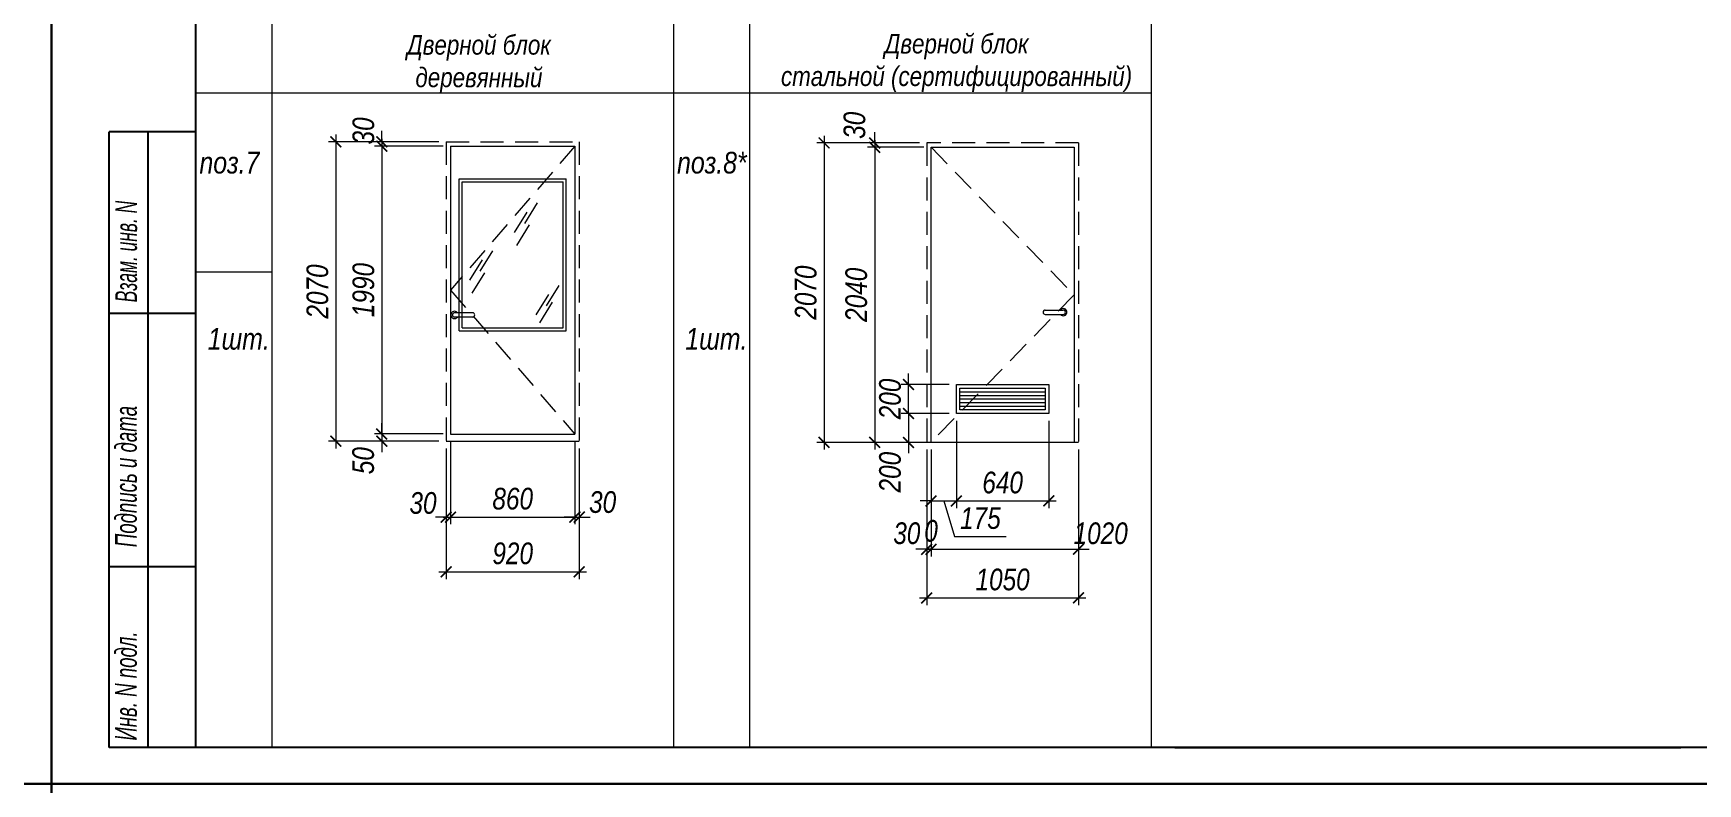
# Model space of a CAD drawing. Header units: millimetres. Extents: x 1582001 to 3303937, y 226471 to 491235.
# Drawn here: x 1791751 to 1814769, y 350655 to 361030 of the extents above; entities that cross this region are included whole.
import ezdxf

# ---------------------------------------------------------------- set-up
doc = ezdxf.new("R2010")
doc.units = ezdxf.units.MM
doc.linetypes.add('невидимая', pattern=[9.525, 6.35, -3.175])
doc.layers.get('Defpoints').update_dxf_attribs({"color": 255, "lineweight": 30})
doc.layers.add('Spezifikazia', color=250, linetype='Continuous')
doc.layers.add('Формуляр', color=138, linetype='Continuous')
for name, color, linetype, lineweight in [('Размер', 84, 'Continuous', 20), ('Размеры', 7, 'Continuous', 18), ('Текст-пояснений', 135, 'Continuous', 15), ('Тонкая', 6, 'Continuous', 15), ('тонко', 200, 'Continuous', 13)]:
    doc.layers.add(name, color=color, linetype=linetype, lineweight=lineweight)
doc.styles.add('STYLE1', font='ARIALNI.TTF', dxfattribs={"height": 300})
doc.styles.add('стиль1', font='ARIALNI.TTF', dxfattribs={"width": 0.98, "height": 300})
doc.dimstyles.new('50', dxfattribs={"dimtxt": 270, "dimasz": 150, "dimexe": 100, "dimexo": 100, "dimgap": 100, "dimtad": 1, "dimdec": 0, "dimlfac": 0.5, "dimzin": 0, "dimdsep": 46, "dimtxsty": 'стиль1', "dimblk": 'ARCHTICK', "dimcen": 0, "dimdle": 100, "dimclrd": 256, "dimclre": 256, "dimclrt": 256, "dimadec": 0, "dimazin": 0, "dimtfac": 1, "dimtdec": 0, "dimtix": 1, "dimtmove": 1, "dimatfit": 0, "dimldrblk": 'DOTSMALL', "dimfxl": 0, "dimtolj": 1, "dimtzin": 0, "dimlwd": -1, "dimlwe": -1, "dimarcsym": 0})

# ---------------------------------------------------------------- blocks, each defined once
blk = doc.blocks.new('_ArchTick')
at = {"color": 0, "linetype": 'ByBlock', "const_width": 0.15}
blk.add_lwpolyline([(-0.5, -0.5), (0.5, 0.5)], dxfattribs=at)
blk = doc.blocks.new('*D749')
at = {"layer": 'Defpoints', "color": 0, "lineweight": -3, "transparency": 16777216}
for p in [(1796570, 359470), (1797461, 359530), (1797521, 359470)]:
    blk.add_point(p, dxfattribs=at)
at = {"layer": 'Размер', "transparency": 16777216}
for p, q in [((1796570, 359530), (1796570, 359680)), ((1797361, 359530), (1796470, 359530)), ((1797421, 359470), (1796470, 359470)), ((1796570, 359530), (1796570, 359470)), ((1796570, 359470), (1796570, 359320))]:
    blk.add_line(p, q, dxfattribs=at)
at = {"layer": 'Размер', "transparency": 16777216, "xscale": 150, "yscale": 150, "zscale": 150}
for p, rotation in [((1796570, 359530), 270), ((1796570, 359470), 90)]:
    blk.add_blockref('_ArchTick', p, dxfattribs=dict(at, rotation=rotation))
at = {"layer": 'Размер', "transparency": 16777216, "insert": (1796317, 359680), "char_height": 300, "attachment_point": 5, "rotation": 90, "style": 'стиль1'}
blk.add_mtext('\\A1;30', dxfattribs=at)
blk = doc.blocks.new('_DotSmall')
at = {"color": 0, "linetype": 'ByBlock', "const_width": 0.5}
blk.add_lwpolyline([(-0.0625, 0, 1), (0.0625, 0, 1)], format="xyb", close=True, dxfattribs=at)
blk = doc.blocks.new('*D750')
at = {"layer": 'Defpoints', "color": 0, "lineweight": -3, "transparency": 16777216}
for p in [(1797521, 359470), (1796570, 355490), (1797521, 355490)]:
    blk.add_point(p, dxfattribs=at)
at = {"layer": 'Размер', "transparency": 16777216}
for p, q in [((1796570, 359570), (1796570, 355390)), ((1797421, 359470), (1796470, 359470)), ((1797421, 355490), (1796470, 355490))]:
    blk.add_line(p, q, dxfattribs=at)
at = {"layer": 'Размер', "transparency": 16777216, "xscale": 150, "yscale": 150, "zscale": 150}
for p, rotation in [((1796570, 359470), 90), ((1796570, 355490), 270)]:
    blk.add_blockref('_ArchTick', p, dxfattribs=dict(at, rotation=rotation))
at = {"layer": 'Размер', "transparency": 16777216, "insert": (1796317, 357480), "char_height": 300, "attachment_point": 5, "rotation": 90, "style": 'стиль1'}
blk.add_mtext('\\A1;1990', dxfattribs=at)
blk = doc.blocks.new('*D751')
at = {"layer": 'Defpoints', "color": 0, "lineweight": -3, "transparency": 16777216}
for p in [(1797521, 355490), (1796570, 355390), (1797461, 355390)]:
    blk.add_point(p, dxfattribs=at)
at = {"layer": 'Размер', "transparency": 16777216}
for p, q in [((1796570, 355490), (1796570, 355640)), ((1797421, 355490), (1796470, 355490)), ((1796570, 355490), (1796570, 355390)), ((1797361, 355390), (1796470, 355390)), ((1796570, 355390), (1796570, 355240))]:
    blk.add_line(p, q, dxfattribs=at)
at = {"layer": 'Размер', "transparency": 16777216, "xscale": 150, "yscale": 150, "zscale": 150}
for p, rotation in [((1796570, 355490), 270), ((1796570, 355390), 90)]:
    blk.add_blockref('_ArchTick', p, dxfattribs=dict(at, rotation=rotation))
at = {"layer": 'Размер', "transparency": 16777216, "insert": (1796314, 355121), "char_height": 300, "attachment_point": 5, "rotation": 90, "style": 'стиль1'}
blk.add_mtext('\\A1;50', dxfattribs=at)
blk = doc.blocks.new('*D746')
at = {"layer": 'Defpoints', "color": 0, "lineweight": -3, "transparency": 16777216}
for p in [(1796915, 359530), (1795934, 355390), (1796915, 355390)]:
    blk.add_point(p, dxfattribs=at)
at = {"layer": 'Размер', "transparency": 16777216}
for p, q in [((1795934, 359630), (1795934, 355290)), ((1796815, 359530), (1795834, 359530)), ((1796815, 355390), (1795834, 355390))]:
    blk.add_line(p, q, dxfattribs=at)
at = {"layer": 'Размер', "transparency": 16777216, "xscale": 150, "yscale": 150, "zscale": 150}
for p, rotation in [((1795934, 359530), 90), ((1795934, 355390), 270)]:
    blk.add_blockref('_ArchTick', p, dxfattribs=dict(at, rotation=rotation))
at = {"layer": 'Размер', "transparency": 16777216, "insert": (1795681, 357460), "char_height": 300, "attachment_point": 5, "rotation": 90, "style": 'стиль1'}
blk.add_mtext('\\A1;2070', dxfattribs=at)
blk = doc.blocks.new('*D747')
at = {"layer": 'Defpoints', "color": 0, "lineweight": -3, "transparency": 16777216}
for p in [(1797521, 355490), (1797461, 355390), (1797521, 354341)]:
    blk.add_point(p, dxfattribs=at)
at = {"layer": 'Размер', "transparency": 16777216}
for p, q in [((1797461, 355290), (1797461, 354241)), ((1797521, 355390), (1797521, 354241)), ((1797461, 354341), (1797311, 354341)), ((1797461, 354341), (1797521, 354341)), ((1797521, 354341), (1797671, 354341))]:
    blk.add_line(p, q, dxfattribs=at)
at = {"layer": 'Размер', "transparency": 16777216, "xscale": 150, "yscale": 150, "zscale": 150}
blk.add_blockref('_ArchTick', (1797461, 354341), dxfattribs=at)
at = {"layer": 'Размер', "transparency": 16777216, "xscale": 150, "yscale": 150, "zscale": 150, "rotation": 180}
blk.add_blockref('_ArchTick', (1797521, 354341), dxfattribs=at)
at = {"layer": 'Размер', "transparency": 16777216, "insert": (1797140, 354534), "char_height": 300, "attachment_point": 5, "style": 'стиль1'}
blk.add_mtext('\\A1;30', dxfattribs=at)
blk = doc.blocks.new('*D752')
at = {"layer": 'Defpoints', "color": 0, "lineweight": -3, "transparency": 16777216}
for p in [(1797521, 355490), (1799241, 355490), (1799241, 354341)]:
    blk.add_point(p, dxfattribs=at)
at = {"layer": 'Размер', "transparency": 16777216}
for p, q in [((1797521, 355390), (1797521, 354241)), ((1799241, 355390), (1799241, 354241)), ((1797421, 354341), (1799341, 354341))]:
    blk.add_line(p, q, dxfattribs=at)
at = {"layer": 'Размер', "transparency": 16777216, "xscale": 150, "yscale": 150, "zscale": 150, "rotation": 180}
blk.add_blockref('_ArchTick', (1797521, 354341), dxfattribs=at)
at = {"layer": 'Размер', "transparency": 16777216, "xscale": 150, "yscale": 150, "zscale": 150}
blk.add_blockref('_ArchTick', (1799241, 354341), dxfattribs=at)
at = {"layer": 'Размер', "transparency": 16777216, "insert": (1798381, 354594), "char_height": 300, "attachment_point": 5, "style": 'стиль1'}
blk.add_mtext('\\A1;860', dxfattribs=at)
blk = doc.blocks.new('*D753')
at = {"layer": 'Defpoints', "color": 0, "lineweight": -3, "transparency": 16777216}
for p in [(1799241, 355490), (1799301, 355390), (1799301, 354341)]:
    blk.add_point(p, dxfattribs=at)
at = {"layer": 'Размер', "transparency": 16777216}
for p, q in [((1799241, 355390), (1799241, 354241)), ((1799301, 355290), (1799301, 354241)), ((1799241, 354341), (1799091, 354341)), ((1799241, 354341), (1799301, 354341)), ((1799301, 354341), (1799451, 354341))]:
    blk.add_line(p, q, dxfattribs=at)
at = {"layer": 'Размер', "transparency": 16777216, "xscale": 150, "yscale": 150, "zscale": 150}
blk.add_blockref('_ArchTick', (1799241, 354341), dxfattribs=at)
at = {"layer": 'Размер', "transparency": 16777216, "xscale": 150, "yscale": 150, "zscale": 150, "rotation": 180}
blk.add_blockref('_ArchTick', (1799301, 354341), dxfattribs=at)
at = {"layer": 'Размер', "transparency": 16777216, "insert": (1799624, 354547), "char_height": 300, "attachment_point": 5, "style": 'стиль1'}
blk.add_mtext('\\A1;30', dxfattribs=at)
blk = doc.blocks.new('*D748')
at = {"layer": 'Defpoints', "color": 0, "lineweight": -3, "transparency": 16777216}
for p in [(1797461, 354815), (1799301, 354815), (1799301, 353585)]:
    blk.add_point(p, dxfattribs=at)
at = {"layer": 'Размер', "transparency": 16777216}
for p, q in [((1797461, 354715), (1797461, 353485)), ((1799301, 354715), (1799301, 353485)), ((1797361, 353585), (1799401, 353585))]:
    blk.add_line(p, q, dxfattribs=at)
at = {"layer": 'Размер', "transparency": 16777216, "xscale": 150, "yscale": 150, "zscale": 150, "rotation": 180}
blk.add_blockref('_ArchTick', (1797461, 353585), dxfattribs=at)
at = {"layer": 'Размер', "transparency": 16777216, "xscale": 150, "yscale": 150, "zscale": 150}
blk.add_blockref('_ArchTick', (1799301, 353585), dxfattribs=at)
at = {"layer": 'Размер', "transparency": 16777216, "insert": (1798381, 353838), "char_height": 300, "attachment_point": 5, "style": 'стиль1'}
blk.add_mtext('\\A1;920', dxfattribs=at)
blk = doc.blocks.new('*D756')
at = {"layer": 'Defpoints', "color": 0, "lineweight": -3, "transparency": 16777216}
for p in [(1804106, 355374), (1804166, 355374), (1804166, 353896)]:
    blk.add_point(p, dxfattribs=at)
at = {"layer": 'Размер', "transparency": 16777216}
for p, q in [((1804106, 355274), (1804106, 353796)), ((1804166, 355274), (1804166, 353796)), ((1804106, 353896), (1803956, 353896)), ((1804106, 353896), (1804166, 353896)), ((1804166, 353896), (1804316, 353896))]:
    blk.add_line(p, q, dxfattribs=at)
at = {"layer": 'Размер', "transparency": 16777216, "xscale": 150, "yscale": 150, "zscale": 150}
blk.add_blockref('_ArchTick', (1804106, 353896), dxfattribs=at)
at = {"layer": 'Размер', "transparency": 16777216, "xscale": 150, "yscale": 150, "zscale": 150, "rotation": 180}
blk.add_blockref('_ArchTick', (1804166, 353896), dxfattribs=at)
at = {"layer": 'Размер', "transparency": 16777216, "insert": (1803831, 354116), "char_height": 300, "attachment_point": 5, "style": 'стиль1'}
blk.add_mtext('\\A1;30', dxfattribs=at)
blk = doc.blocks.new('*D757')
at = {"layer": 'Defpoints', "color": 0, "lineweight": -3, "transparency": 16777216}
for p in [(1804166, 355374), (1804166, 355374), (1804166, 353896)]:
    blk.add_point(p, dxfattribs=at)
at = {"layer": 'Размер', "transparency": 16777216}
for p, q in [((1804166, 355274), (1804166, 353796)), ((1804166, 355274), (1804166, 353796)), ((1804166, 353896), (1804016, 353896)), ((1804166, 353896), (1804316, 353896))]:
    blk.add_line(p, q, dxfattribs=at)
at = {"layer": 'Размер', "transparency": 16777216, "xscale": 150, "yscale": 150, "zscale": 150}
blk.add_blockref('_ArchTick', (1804166, 353896), dxfattribs=at)
at = {"layer": 'Размер', "transparency": 16777216, "xscale": 150, "yscale": 150, "zscale": 150, "rotation": 180}
blk.add_blockref('_ArchTick', (1804166, 353896), dxfattribs=at)
at = {"layer": 'Размер', "transparency": 16777216, "insert": (1804166, 354149), "char_height": 300, "attachment_point": 5, "style": 'стиль1'}
blk.add_mtext('\\A1;0', dxfattribs=at)
blk = doc.blocks.new('*D758')
at = {"layer": 'Defpoints', "color": 0, "lineweight": -3, "transparency": 16777216}
for p in [(1804166, 355374), (1806205, 355374), (1806205, 353896)]:
    blk.add_point(p, dxfattribs=at)
at = {"layer": 'Размер', "transparency": 16777216}
for p, q in [((1804166, 355274), (1804166, 353796)), ((1806205, 355274), (1806205, 353796)), ((1804166, 353896), (1804016, 353896)), ((1804166, 353896), (1806205, 353896)), ((1806205, 353896), (1806355, 353896))]:
    blk.add_line(p, q, dxfattribs=at)
at = {"layer": 'Размер', "transparency": 16777216, "xscale": 150, "yscale": 150, "zscale": 150}
blk.add_blockref('_ArchTick', (1804166, 353896), dxfattribs=at)
at = {"layer": 'Размер', "transparency": 16777216, "xscale": 150, "yscale": 150, "zscale": 150, "rotation": 180}
blk.add_blockref('_ArchTick', (1806205, 353896), dxfattribs=at)
at = {"layer": 'Размер', "transparency": 16777216, "insert": (1806512, 354115), "char_height": 300, "attachment_point": 5, "style": 'стиль1'}
blk.add_mtext('\\A1;1020', dxfattribs=at)
blk = doc.blocks.new('*D754')
at = {"layer": 'Defpoints', "color": 0, "lineweight": -3, "transparency": 16777216}
for p in [(1804106, 354359), (1806205, 354359), (1806205, 353224)]:
    blk.add_point(p, dxfattribs=at)
at = {"layer": 'Размер', "transparency": 16777216}
for p, q in [((1804106, 354259), (1804106, 353124)), ((1806205, 354259), (1806205, 353124)), ((1804006, 353224), (1806305, 353224))]:
    blk.add_line(p, q, dxfattribs=at)
at = {"layer": 'Размер', "transparency": 16777216, "xscale": 150, "yscale": 150, "zscale": 150, "rotation": 180}
blk.add_blockref('_ArchTick', (1804106, 353224), dxfattribs=at)
at = {"layer": 'Размер', "transparency": 16777216, "xscale": 150, "yscale": 150, "zscale": 150}
blk.add_blockref('_ArchTick', (1806205, 353224), dxfattribs=at)
at = {"layer": 'Размер', "transparency": 16777216, "insert": (1805156, 353477), "char_height": 300, "attachment_point": 5, "style": 'стиль1'}
blk.add_mtext('\\A1;1050', dxfattribs=at)
blk = doc.blocks.new('*D759')
at = {"layer": 'Defpoints', "color": 0, "lineweight": -3, "transparency": 16777216}
for p in [(1803387, 359454), (1804106, 359514), (1804166, 359454)]:
    blk.add_point(p, dxfattribs=at)
at = {"layer": 'Размер', "transparency": 16777216}
for p, q in [((1803387, 359514), (1803387, 359664)), ((1804006, 359514), (1803287, 359514)), ((1804066, 359454), (1803287, 359454)), ((1803387, 359514), (1803387, 359454)), ((1803387, 359454), (1803387, 359304))]:
    blk.add_line(p, q, dxfattribs=at)
at = {"layer": 'Размер', "transparency": 16777216, "xscale": 150, "yscale": 150, "zscale": 150}
for p, rotation in [((1803387, 359514), 270), ((1803387, 359454), 90)]:
    blk.add_blockref('_ArchTick', p, dxfattribs=dict(at, rotation=rotation))
at = {"layer": 'Размер', "transparency": 16777216, "insert": (1803108, 359757), "char_height": 300, "attachment_point": 5, "rotation": 90, "style": 'стиль1'}
blk.add_mtext('\\A1;30', dxfattribs=at)
blk = doc.blocks.new('*D760')
at = {"layer": 'Defpoints', "color": 0, "lineweight": -3, "transparency": 16777216}
for p in [(1804166, 359454), (1803387, 355374), (1804106, 355374)]:
    blk.add_point(p, dxfattribs=at)
at = {"layer": 'Размер', "transparency": 16777216}
for p, q in [((1803387, 359554), (1803387, 355274)), ((1804066, 359454), (1803287, 359454)), ((1804006, 355374), (1803287, 355374))]:
    blk.add_line(p, q, dxfattribs=at)
at = {"layer": 'Размер', "transparency": 16777216, "xscale": 150, "yscale": 150, "zscale": 150}
for p, rotation in [((1803387, 359454), 90), ((1803387, 355374), 270)]:
    blk.add_blockref('_ArchTick', p, dxfattribs=dict(at, rotation=rotation))
at = {"layer": 'Размер', "transparency": 16777216, "insert": (1803133, 357414), "char_height": 300, "attachment_point": 5, "rotation": 90, "style": 'стиль1'}
blk.add_mtext('\\A1;2040', dxfattribs=at)
blk = doc.blocks.new('*D755')
at = {"layer": 'Defpoints', "color": 0, "lineweight": -3, "transparency": 16777216}
for p in [(1803676, 359514), (1802687, 355374), (1803676, 355374)]:
    blk.add_point(p, dxfattribs=at)
at = {"layer": 'Размер', "transparency": 16777216}
for p, q in [((1802687, 359614), (1802687, 355274)), ((1803576, 359514), (1802587, 359514)), ((1803576, 355374), (1802587, 355374))]:
    blk.add_line(p, q, dxfattribs=at)
at = {"layer": 'Размер', "transparency": 16777216, "xscale": 150, "yscale": 150, "zscale": 150}
for p, rotation in [((1802687, 359514), 90), ((1802687, 355374), 270)]:
    blk.add_blockref('_ArchTick', p, dxfattribs=dict(at, rotation=rotation))
at = {"layer": 'Размер', "transparency": 16777216, "insert": (1802434, 357444), "char_height": 300, "attachment_point": 5, "rotation": 90, "style": 'стиль1'}
blk.add_mtext('\\A1;2070', dxfattribs=at)
blk = doc.blocks.new('*D761')
at = {"layer": 'Defpoints', "color": 0, "lineweight": -3, "transparency": 16777216}
for p in [(1804516, 355774), (1803854, 355374), (1804566, 355374)]:
    blk.add_point(p, dxfattribs=at)
at = {"layer": 'Размер', "transparency": 16777216}
for p, q in [((1803854, 355774), (1803854, 355924)), ((1804416, 355774), (1803754, 355774)), ((1803854, 355774), (1803854, 355374)), ((1804466, 355374), (1803754, 355374)), ((1803854, 355374), (1803854, 355224))]:
    blk.add_line(p, q, dxfattribs=at)
at = {"layer": 'Размер', "transparency": 16777216, "xscale": 150, "yscale": 150, "zscale": 150}
for p, rotation in [((1803854, 355774), 270), ((1803854, 355374), 90)]:
    blk.add_blockref('_ArchTick', p, dxfattribs=dict(at, rotation=rotation))
at = {"layer": 'Размер', "transparency": 16777216, "insert": (1803600, 354962), "char_height": 300, "attachment_point": 5, "rotation": 90, "style": 'стиль1'}
blk.add_mtext('\\A1;200', dxfattribs=at)
blk = doc.blocks.new('*D762')
at = {"layer": 'Defpoints', "color": 0, "lineweight": -3, "transparency": 16777216}
for p in [(1803854, 356174), (1804516, 356174), (1804516, 355774)]:
    blk.add_point(p, dxfattribs=at)
at = {"layer": 'Размер', "transparency": 16777216}
for p, q in [((1803854, 356174), (1803854, 356324)), ((1804416, 356174), (1803754, 356174)), ((1803854, 355774), (1803854, 356174)), ((1804416, 355774), (1803754, 355774)), ((1803854, 355774), (1803854, 355624))]:
    blk.add_line(p, q, dxfattribs=at)
at = {"layer": 'Размер', "transparency": 16777216, "xscale": 150, "yscale": 150, "zscale": 150}
for p, rotation in [((1803854, 356174), 270), ((1803854, 355774), 90)]:
    blk.add_blockref('_ArchTick', p, dxfattribs=dict(at, rotation=rotation))
at = {"layer": 'Размер', "transparency": 16777216, "insert": (1803600, 355974), "char_height": 300, "attachment_point": 5, "rotation": 90, "style": 'стиль1'}
blk.add_mtext('\\A1;200', dxfattribs=at)
blk = doc.blocks.new('*D763')
at = {"layer": 'Defpoints', "color": 0, "lineweight": -3, "transparency": 16777216}
for p in [(1804516, 355774), (1804166, 355374), (1804516, 354564)]:
    blk.add_point(p, dxfattribs=at)
at = {"layer": 'Размер', "transparency": 16777216}
for p, q in [((1804516, 355674), (1804516, 354464)), ((1804166, 355274), (1804166, 354464)), ((1804166, 354564), (1804016, 354564)), ((1804166, 354564), (1804516, 354564)), ((1804166, 354564), (1804516, 354564)), ((1804341, 354564), (1804490, 354073)), ((1804516, 354564), (1804666, 354564)), ((1804490, 354073), (1805207, 354073))]:
    blk.add_line(p, q, dxfattribs=at)
at = {"layer": 'Размер', "transparency": 16777216, "xscale": 150, "yscale": 150, "zscale": 150}
blk.add_blockref('_ArchTick', (1804166, 354564), dxfattribs=at)
at = {"layer": 'Размер', "transparency": 16777216, "xscale": 150, "yscale": 150, "zscale": 150, "rotation": 180}
blk.add_blockref('_ArchTick', (1804516, 354564), dxfattribs=at)
at = {"layer": 'Размер', "transparency": 16777216, "insert": (1804849, 354326), "char_height": 300, "attachment_point": 5, "style": 'стиль1'}
blk.add_mtext('\\A1;175', dxfattribs=at)
blk = doc.blocks.new('*D764')
at = {"layer": 'Defpoints', "color": 0, "lineweight": -3, "transparency": 16777216}
for p in [(1804516, 355774), (1805795, 355774), (1805795, 354564)]:
    blk.add_point(p, dxfattribs=at)
at = {"layer": 'Размер', "transparency": 16777216}
for p, q in [((1804516, 355674), (1804516, 354464)), ((1805795, 355674), (1805795, 354464)), ((1804416, 354564), (1805895, 354564))]:
    blk.add_line(p, q, dxfattribs=at)
at = {"layer": 'Размер', "transparency": 16777216, "xscale": 150, "yscale": 150, "zscale": 150, "rotation": 180}
blk.add_blockref('_ArchTick', (1804516, 354564), dxfattribs=at)
at = {"layer": 'Размер', "transparency": 16777216, "xscale": 150, "yscale": 150, "zscale": 150}
blk.add_blockref('_ArchTick', (1805795, 354564), dxfattribs=at)
at = {"layer": 'Размер', "transparency": 16777216, "insert": (1805156, 354817), "char_height": 300, "attachment_point": 5, "style": 'стиль1'}
blk.add_mtext('\\A1;640', dxfattribs=at)

msp = doc.modelspace()

# ---------------------------------------------------------------- linework, layer by layer
at = {"layer": 'Spezifikazia', "ltscale": 100}
msp.add_line((1807537.1, 351154.9), (1814537.1, 351154.9), dxfattribs=at)
at = {"layer": 'Размеры', "color": 0, "ltscale": 100}
for p, q in [((1804566.3, 356123.9), (1805745.3, 356123.9)), ((1804566.3, 356073.9), (1805745.3, 356073.9)), ((1804566.3, 356023.9), (1805745.3, 356023.9)), ((1804566.3, 355973.9), (1805745.3, 355973.9)), ((1804566.3, 355923.9), (1805745.3, 355923.9)), ((1804566.3, 355873.9), (1805745.3, 355873.9))]:
    msp.add_line(p, q, dxfattribs=at)
for points in [[(1804516.3, 356173.9), (1805795.3, 356173.9), (1805795.3, 355773.9), (1804516.3, 355773.9)], [(1804566.3, 356123.9), (1805745.3, 356123.9), (1805745.3, 355823.9), (1804566.3, 355823.9)]]:
    msp.add_lwpolyline(points, close=True, dxfattribs=at)
at = {"layer": 'Текст-пояснений', "color": 0, "linetype": 'ByBlock'}
for p, q in [((1795051, 378684.5), (1795051, 351154.9)), ((1800605.7, 378684.5), (1800605.7, 351154.9)), ((1801656.2, 378684.5), (1801656.2, 351154.9)), ((1807210.9, 378684.5), (1807210.9, 351154.9)), ((1807210.9, 360200.4), (1794000.5, 360200.4)), ((1795051, 357726.7), (1794000.5, 357726.7))]:
    msp.add_line(p, q, dxfattribs=at)
at = {"layer": 'Тонкая', "color": 0, "linetype": 'невидимая', "ltscale": 50}
for points in [[(1799240.5, 359469.5), (1797520.5, 357479.5), (1799240.5, 355489.5)], [(1804166.3, 359453.9), (1806145.3, 357413.9), (1804166.3, 355373.9)]]:
    msp.add_lwpolyline(points, dxfattribs=at)
at = {"layer": 'тонко', "color": 0, "linetype": 'невидимая', "ltscale": 50}
for p, q in [((1797460.5, 359529.5), (1797460.5, 355389.5)), ((1797460.5, 359529.5), (1799300.5, 359529.5)), ((1799300.5, 359529.5), (1799300.5, 355389.5)), ((1806205.3, 359513.9), (1804106.3, 359513.9)), ((1804106.3, 359513.9), (1804106.3, 355373.9)), ((1806205.3, 359513.9), (1806205.3, 355373.9))]:
    msp.add_line(p, q, dxfattribs=at)
at = {"layer": 'тонко', "color": 0}
for p, q in [((1797520.5, 359469.5), (1797520.5, 355489.5)), ((1797520.5, 359469.5), (1799240.5, 359469.5)), ((1799240.5, 359469.5), (1799240.5, 355489.5)), ((1797640.5, 356915.5), (1797640.5, 359015.5)), ((1797640.5, 359015.5), (1799120.5, 359015.5)), ((1797680.5, 356955.5), (1797680.5, 358975.5)), ((1797680.5, 358975.5), (1799080.5, 358975.5)), ((1799080.5, 356955.5), (1799080.5, 358975.5)), ((1799120.5, 356915.5), (1799120.5, 359015.5)), ((1798549.1, 358401.5), (1798722.9, 358683.8)), ((1798407.7, 358276.1), (1798581.4, 358558.4)), ((1798437, 358097.4), (1798610.8, 358379.6)), ((1797931.5, 357742.2), (1798105.3, 358024.4)), ((1797790, 357616.8), (1797963.8, 357899)), ((1797819.4, 357438), (1797993.1, 357720.3)), ((1798848.1, 357262.1), (1799021.9, 357544.3)), ((1798706.6, 357136.7), (1798880.4, 357418.9)), ((1798757.4, 357028.8), (1798931.2, 357311.1)), ((1797826.6, 357166.4), (1797576.6, 357166.4)), ((1797826.6, 357106.4), (1797576.6, 357106.4)), ((1805745.3, 357203.9), (1805995.3, 357203.9)), ((1805745.3, 357143.9), (1805995.3, 357143.9)), ((1797640.5, 356915.5), (1799120.5, 356915.5)), ((1797680.5, 356955.5), (1799080.5, 356955.5)), ((1797520.5, 355489.5), (1799240.5, 355489.5)), ((1797460.5, 355389.5), (1799300.5, 355389.5))]:
    msp.add_line(p, q, dxfattribs=at)
at = {"layer": 'тонко'}
msp.add_line((1806205.3, 355373.9), (1804106.3, 355373.9), dxfattribs=at)
at = {"layer": 'тонко', "color": 0}
msp.add_lwpolyline([(1804166.3, 359453.9), (1806145.3, 359453.9), (1806145.3, 355373.9), (1804166.3, 355373.9)], close=True, dxfattribs=at)
for centre, radius, start, end in [((1797576.6, 357136.4), 50, 36.8699, 323.1301), ((1797576.6, 357136.4), 30, 90, 270), ((1797826.6, 357136.4), 30, 270, 90), ((1805745.3, 357173.9), 30, 90, 270), ((1805995.3, 357173.9), 50, 216.8699, 143.1301), ((1805995.3, 357173.9), 30, 270, 90)]:
    msp.add_arc(centre, radius, start, end, dxfattribs=at)
at = {"layer": 'Формуляр'}
for p, q in [((1792800.5, 351154.9), (1792800.5, 359667.1)), ((1794000.5, 359667.1), (1792800.5, 359667.1)), ((1792800.5, 351154.9), (1792800.5, 359667.1)), ((1794000.5, 359667.1), (1792800.5, 359667.1)), ((1793339.9, 351154.9), (1793339.9, 359667.1)), ((1793339.9, 351154.9), (1793339.9, 359667.1)), ((1794000.5, 357154.9), (1792800.5, 357154.9)), ((1794000.5, 357154.9), (1792800.5, 357154.9)), ((1794000.5, 353654.9), (1792800.5, 353654.9)), ((1794000.5, 353654.9), (1792800.5, 353654.9)), ((1794000.5, 353654.9), (1792800.5, 353654.9)), ((1794000.5, 353654.9), (1792800.5, 353654.9)), ((1794000.5, 351154.9), (1792800.5, 351154.9)), ((1794000.5, 351154.9), (1792800.5, 351154.9))]:
    msp.add_line(p, q, dxfattribs=at)
at = {"layer": 'Формуляр', "color": 0}
for points in [[(1750000.6, 380354.9), (1792000.5, 380354.9), (1792000.5, 350654.9), (1750000.6, 350654.9)], [(1750000.6, 380354.9), (1792000.5, 380354.9), (1792000.5, 350654.9), (1750000.6, 350654.9)], [(1792000.5, 380354.9), (1834000.4, 380354.9), (1834000.4, 350654.9), (1792000.5, 350654.9)], [(1792000.5, 380354.9), (1834000.4, 380354.9), (1834000.4, 350654.9), (1792000.5, 350654.9)], [(1794000.5, 351154.9), (1794000.5, 379844.8), (1833500.4, 379844.8), (1833500.4, 351154.9)], [(1794000.5, 351154.9), (1794000.5, 379844.8), (1833500.4, 379844.8), (1833500.4, 351154.9)]]:
    msp.add_lwpolyline(points, close=True, dxfattribs=at)
at = {"layer": 'Формуляр'}
for points in [[(1750000.6, 350654.9), (1792000.5, 350654.9), (1792000.5, 320955), (1750000.6, 320955)], [(1792000.5, 350654.9), (1834000.4, 350654.9), (1834000.4, 320955), (1792000.5, 320955)]]:
    msp.add_lwpolyline(points, close=True, dxfattribs=at)

# ---------------------------------------------------------------- texts
at = {"ltscale": 2, "style": 'STYLE1'}
for s, insert, char_height, width, attachment_point in [('Дверной блок \\Pдеревянный', (1797913.7, 361005.1), 270, 11405.022, 2), ('Дверной блок \\Pстальной (сертифицированный)\\P ', (1804518.9, 361021), 270, 11405.022, 2), ('поз.7', (1794048.7, 359391.3), 300, 1200, 1), ('поз.8*', (1800653.9, 359391.3), 300, 1200, 1), ('1шт.', (1794163, 356955.9), 300, 11405.022, 1), ('1шт.', (1800768.2, 356955.9), 300, 11405.022, 1)]:
    msp.add_mtext(s, dxfattribs=dict(at, insert=insert, char_height=char_height, width=width, attachment_point=attachment_point))
at = {"layer": 'Формуляр', "linetype": 'Continuous', "style": 'STYLE1'}
for s, width, p in [('Взам. инв. N', 0.7, (1793184.5, 357310.4)), ('Взам. инв. N', 0.7, (1793184.5, 357310.4)), ('Подпись и дата', 0.75, (1793181.7, 353924.8)), ('Подпись и дата', 0.75, (1793181.7, 353924.8)), ('Инв. N подл.', 0.75, (1793181.7, 351251.4)), ('Инв. N подл.', 0.75, (1793181.7, 351251.4))]:
    msp.add_text(s, height=300, rotation=90, dxfattribs=dict(at, width=width)).set_placement(p)

# ---------------------------------------------------------------- dimensions: what is measured, and where the dimension line sits
at = {"layer": 'Размер'}
for base, p1, p2, picture, middle in [((1796570, 359469.5), (1797460.5, 359529.5), (1797520.5, 359469.5), '*D749', (1796570, 359679.5)), ((1803386.7, 359453.9), (1804106.3, 359513.9), (1804166.3, 359453.9), '*D759', (1803361, 359756.5)), ((1803853.6, 355373.9), (1804516.3, 355773.9), (1804566.3, 355373.9), '*D761', (1803853.6, 354962.2)), ((1796570, 355389.5), (1797520.5, 355489.5), (1797460.5, 355389.5), '*D751', (1796567.4, 355121.4))]:
    dim = msp.add_linear_dim(base=base, p1=p1, p2=p2, angle=90, dimstyle='50', dxfattribs=at)
    dim.commit()
    dim.dimension.update_dxf_attribs({"geometry": picture, "text_midpoint": middle, "dimtype": 160})
for base, p1, p2, picture, middle in [((1795933.9, 355389.5), (1796915.3, 359529.5), (1796915.3, 355389.5), '*D746', (1795680.7, 357459.5)), ((1796570, 355489.5), (1797520.5, 359469.5), (1797520.5, 355489.5), '*D750', (1796316.8, 357479.5)), ((1802687.4, 355373.9), (1803676.5, 359513.9), (1803676.5, 355373.9), '*D755', (1802434.2, 357443.9)), ((1803386.7, 355373.9), (1804166.3, 359453.9), (1804106.3, 355373.9), '*D760', (1803133.5, 357413.9)), ((1803853.6, 356173.9), (1804516.3, 355773.9), (1804516.3, 356173.9), '*D762', (1803600.5, 355973.9))]:
    dim = msp.add_linear_dim(base=base, p1=p1, p2=p2, angle=90, dimstyle='50', dxfattribs=at)
    dim.commit()
    dim.dimension.update_dxf_attribs({"geometry": picture, "text_midpoint": middle})
for base, p1, p2, picture, middle in [((1804516.3, 354564.2), (1804166.3, 355373.9), (1804516.3, 355773.9), '*D763', (1804589.9, 354072.9)), ((1797520.5, 354340.7), (1797460.5, 355389.5), (1797520.5, 355489.5), '*D747', (1797139.6, 354281.2)), ((1799300.5, 354340.7), (1799240.5, 355489.5), (1799300.5, 355389.5), '*D753', (1799623.9, 354294.3)), ((1804166.3, 353896), (1804106.3, 355373.9), (1804166.3, 355373.9), '*D756', (1803831, 353863.1)), ((1806205.274644, 353895.9630056), (1804166.274644, 355373.8838101), (1806205.274644, 355373.8838101), '*D758', (1806511.8907477, 353861.4406406))]:
    dim = msp.add_linear_dim(base=base, p1=p1, p2=p2, dimstyle='50', dxfattribs=at)
    dim.commit()
    dim.dimension.update_dxf_attribs({"geometry": picture, "text_midpoint": middle, "dimtype": 160})
for base, p1, p2, picture, middle in [((1805795.274644, 354564.2136626), (1804516.274644, 355773.8838101), (1805795.274644, 355773.8838101), '*D764', (1805155.774644, 354817.3855589)), ((1799240.5, 354340.7), (1797520.5, 355489.5), (1799240.5, 355489.5), '*D752', (1798380.5, 354593.9)), ((1804166.274644, 353895.9630056), (1804166.274644, 355373.8838101), (1804166.274644, 355373.8838101), '*D757', (1804166.274644, 354149.134902)), ((1799300.5, 353585.3), (1797460.5, 354815.1), (1799300.5, 354815.1), '*D748', (1798380.5, 353838.5)), ((1806205.274644, 353224.1792376), (1804106.274644, 354358.6809502), (1806205.274644, 354358.6809502), '*D754', (1805155.774644, 353477.351134))]:
    dim = msp.add_linear_dim(base=base, p1=p1, p2=p2, dimstyle='50', dxfattribs=at)
    dim.commit()
    dim.dimension.update_dxf_attribs({"geometry": picture, "text_midpoint": middle})

doc.saveas('drawing.dxf')
